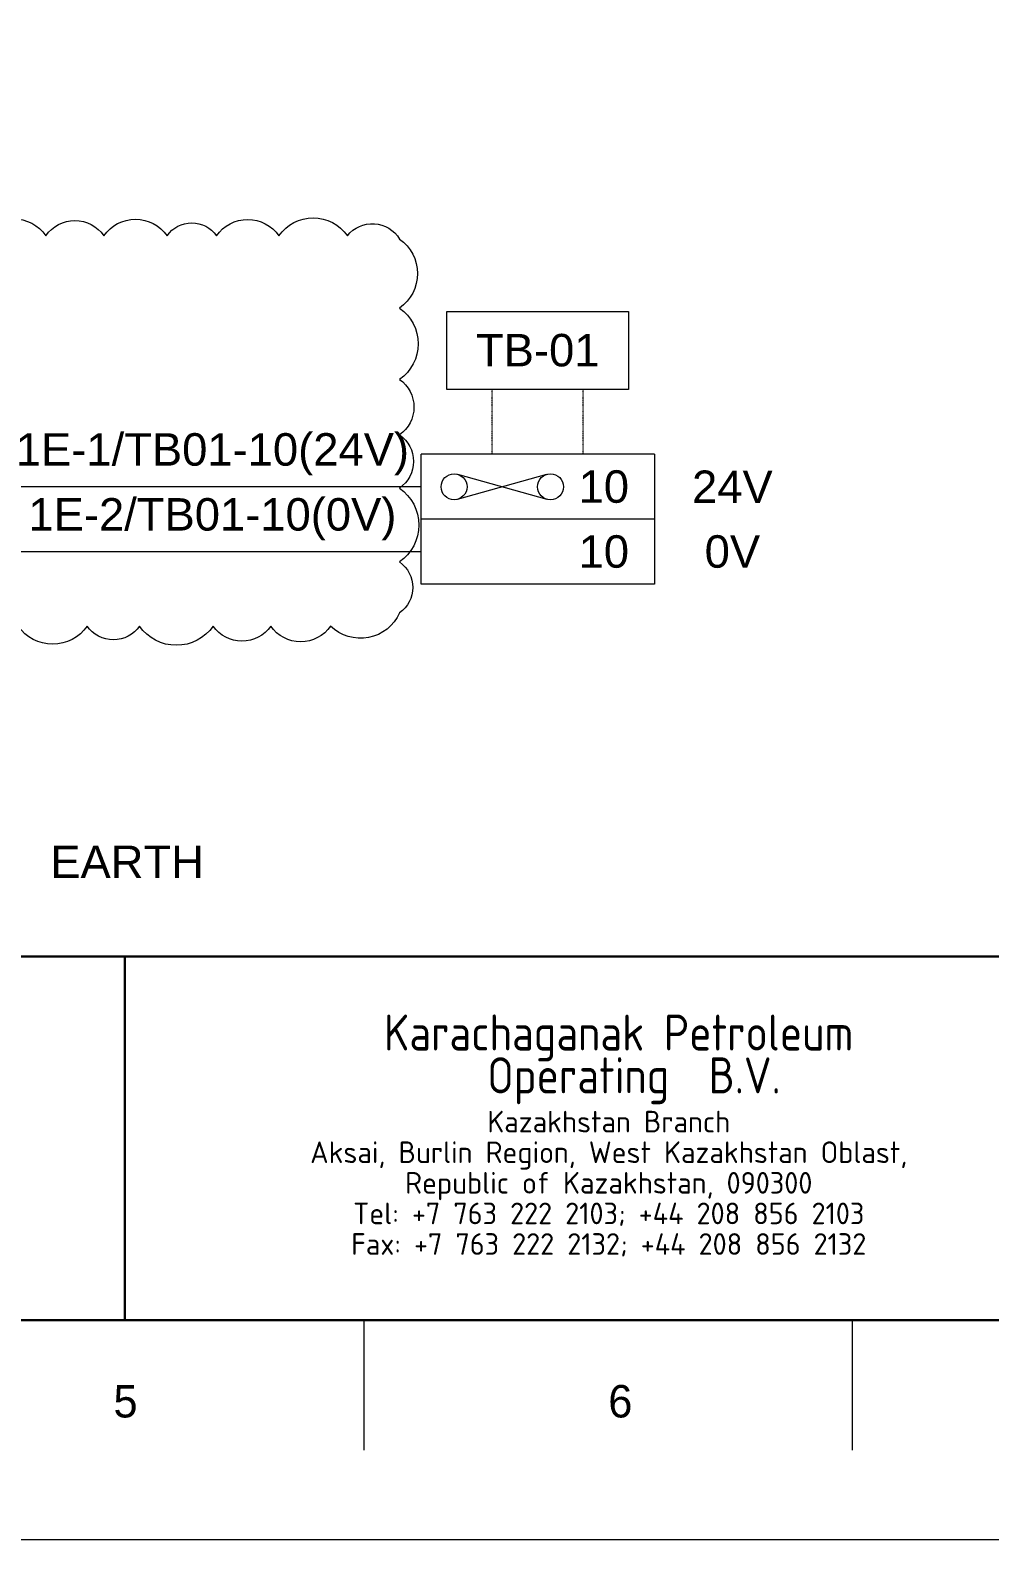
# Model space of a CAD drawing. Header units: millimetres. Extents: x 136827 to 348827, y 2171 to 31871.
# Drawn here: x 283958 to 291347, y 2171 to 13793 of the extents above; entities that cross this region are included whole.
import ezdxf
from ezdxf.enums import TextEntityAlignment as Align

# ---------------------------------------------------------------- set-up
doc = ezdxf.new("R2010")
doc.units = ezdxf.units.MM
doc.linetypes.add('JIS_02_1.0', pattern=[2, 1, -1])
for name, color, linetype, lineweight in [('Level 1', 7, 'Continuous', 0), ('Main', 7, 'Continuous', 20), ('Text', 7, 'Continuous', 9)]:
    doc.layers.add(name, color=color, linetype=linetype, lineweight=lineweight)
doc.styles.add('01_ГОСТ_ISO', font='arial.ttf', dxfattribs={"height": 2.5})
doc.styles.add('Style-STANDARD', font='STANDARD.shx')
doc.styles.add('Styledgn001', font='dgn001.shx')

msp = doc.modelspace()

# ---------------------------------------------------------------- linework, layer by layer
at = {"layer": 'Level 1', "color": 7, "linetype": 'Continuous', "lineweight": 30}
for p, q in [((267726.8619486112, 6661.039418303408), (305326.8619486112, 6661.039418303408)), ((284688.1119486131, 6661.039418303408), (284688.1119486131, 3861.039418303408)), ((267726.8619486112, 3861.039418303408), (306470.6119486112, 3861.039418303408))]:
    msp.add_line(p, q, dxfattribs=at)
at = {"layer": 'Level 1', "color": 7, "linetype": 'Continuous', "lineweight": 0}
for p, q in [((286526.8619486112, 3861.039418303408), (286526.8619486112, 2861.039418303408)), ((290286.8619486112, 3861.039418303408), (290286.8619486112, 2861.039418303408))]:
    msp.add_line(p, q, dxfattribs=at)
at = {"layer": 'Level 1', "color": 126, "linetype": 'Continuous', "lineweight": 0, "true_color": 0x006969, "flags": 128}
msp.add_lwpolyline([(264826.8619486112, 31871.03941830341), (306826.8619486112, 31871.03941830341), (306826.8619486112, 2171.039418303408), (264826.8619486112, 2171.039418303408), (264826.8619486112, 31871.03941830341)], dxfattribs=at)
at = {"layer": 'Main'}
for p, q in [((287166.3011619288, 11627.60518696846), (288566.3011619288, 11627.60518696846)), ((287166.3011619288, 11027.60518696846), (287166.3011619288, 11627.60518696846)), ((288566.3011619288, 11627.60518696846), (288566.3011619288, 11027.60518696846)), ((288566.3011619288, 11027.60518696846), (287166.3011619288, 11027.60518696846)), ((286967.5803510013, 9527.60518696846), (286967.5803510013, 10527.60518696846)), ((288765.0219728563, 10527.60518696846), (286967.5803510012, 10527.60518696846)), ((288765.0219728563, 10527.60518696846), (288765.0219728563, 9527.60518696846)), ((287248.9118280167, 10373.90912487579), (287937.5386784876, 10181.30124906112)), ((287248.9118280167, 10181.30124906112), (287937.5386784876, 10373.90912487579)), ((286967.5803510013, 10277.60518696845), (283655.0106677577, 10277.60518696845)), ((286967.5803510013, 10277.60518696846), (283655.0106677576, 10277.60518696845)), ((288765.0219728563, 10027.60518696846), (286967.5803510013, 10027.60518696846)), ((286967.5803510013, 9777.60518696846), (283655.0106677576, 9777.605186968452)), ((288765.0219728563, 9527.60518696846), (286967.5803510012, 9527.60518696846))]:
    msp.add_line(p, q, dxfattribs=at)
at = {"layer": 'Main', "linetype": 'JIS_02_1.0'}
for p, q in [((287516.3011619288, 10527.60518696846), (287516.3011619288, 11027.60518696846)), ((288216.3011619288, 10527.60518696846), (288216.3011619288, 11027.60518696846))]:
    msp.add_line(p, q, dxfattribs=at)
at = {"layer": 'Main', "color": 1}
msp.add_lwpolyline([(283580.759196712, 12210.58378274794, -0.52056705), (284078.9128268887, 12210.58378274794, -0.52056705), (284525.4393118685, 12210.58378274794, -0.52056705), (285012.1078096458, 12210.58378274794, -0.52056705), (285392.3887833896, 12210.58378274794, -0.52056705), (285873.7470605181, 12210.58378274794, -0.52056705), (286400.5982624387, 12210.58378274794, -0.52056705), (286802.398731393, 12184.98269932742, -0.52056705), (286802.398731393, 11653.22819021765, -0.52056705), (286802.398731393, 11103.97640234164, -0.52056705), (286802.398731393, 10677.75489899986, -0.52056705), (286802.398731393, 10267.37250207612, -0.52056705), (286802.398731393, 9698.52783111652, -0.52056705), (286802.398731393, 9306.548095406812, -0.52056705), (286271.5538937762, 9204.43904649149, -0.52056705), (285810.4904254493, 9204.43904649149, -0.52056705), (285366.517322429, 9204.43904649149, -0.52056705), (284800.5922555426, 9204.43904649149, -0.52056705), (284396.6899554643, 9204.43904649149, -0.52056705), (283865.7289276009, 9204.43904649149, -0.52056705)], format="xyb", dxfattribs=at)
at = {"layer": 'Main'}
for centre in [(287221.9757640217, 10277.60518696846), (287964.4747424825, 10277.60518696846)]:
    msp.add_circle(centre, 100, dxfattribs=at)

# ---------------------------------------------------------------- texts
at = {"layer": 'Level 1', "color": 7, "linetype": 'Continuous', "lineweight": 0, "style": 'Style-STANDARD', "width": 0.9}
for s, p in [('Karachaganak Petroleum', (288489.3150758818, 6076.001696671825)), ('Operating  B.V.', (288607.3368635103, 5746.751696671359))]:
    msp.add_text(s, height=277.4249999999999, dxfattribs=at).set_placement(p, align=Align.MIDDLE_CENTER)
at = {"layer": 'Level 1', "color": 7, "linetype": 'Continuous', "lineweight": 0, "insert": (288413.053484967, 4912.79519667197), "char_height": 166.4639999999999, "attachment_point": 5, "line_spacing_factor": 0.8487024221453286, "style": 'Style-STANDARD'}
msp.add_mtext('Kazakhstan Branch\\PAksai, Burlin Region, West Kazakhstan Oblast,\\PRepublic of Kazakhstan, 090300\\PTel: +7 763 222 2103; +44 208 856 2103\\PFax: +7 763 222 2132; +44 208 856 2132\\P', dxfattribs=at)
at = {"layer": 'Level 1', "color": 7, "linetype": 'Continuous', "lineweight": 30, "char_height": 249.9975, "attachment_point": 4, "line_spacing_factor": 0.8, "style": 'Styledgn001'}
for s, insert in [('{\\Fdgn000|c0;5}', (284599.3619486149, 3236.038168303668)), ('{\\Fdgn000|c0;6}', (288409.3619486131, 3236.038168303668))]:
    msp.add_mtext(s, dxfattribs=dict(at, insert=insert))
at = {"layer": 'Text', "char_height": 250, "attachment_point": 5, "rotation": 0.004474378926858075, "style": '01_ГОСТ_ISO'}
for s, insert, width in [('TB-01', (287866.3011619288, 11327.60518696846), 1400.046851317557), ('1E-1/TB01-10(24V)', (285361.2759955717, 10527.60518696845), 3212.569692156595), ('10', (288375.1115080816, 10277.64423481504), 779.859967395108), ('24V', (289365.1423916314, 10277.64423481504), 779.859967395108), ('1E-2/TB01-10(0V)', (285361.2759955717, 10027.60518696845), 3212.569692156595), ('10', (288375.1115080816, 9777.644234815043), 779.859967395108), ('0V', (289365.1423916314, 9777.644234815043), 779.859967395108), ('{\\C0;EARTH}', (284704.3557054169, 7390.490051138506), 838.351745916169)]:
    msp.add_mtext(s, dxfattribs=dict(at, insert=insert, width=width))

doc.saveas('drawing.dxf')
